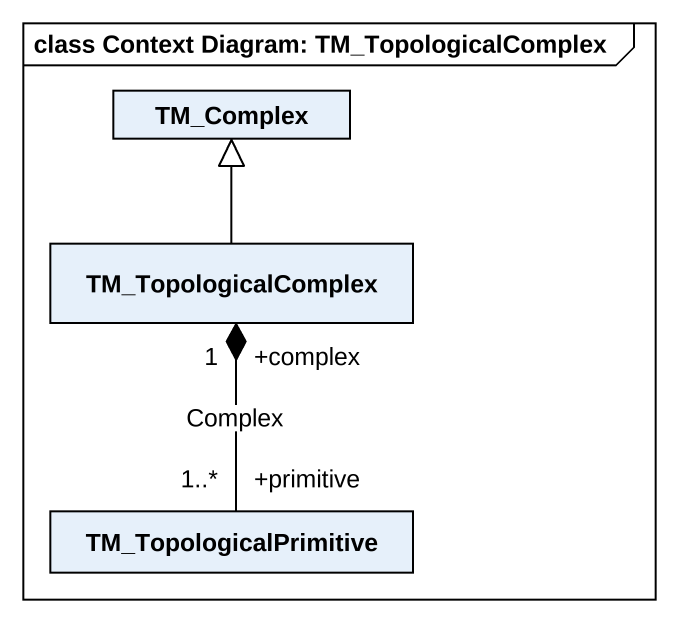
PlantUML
@startuml
mainframe class Context Diagram: TM_TopologicalComplex
hide circle
hide empty members
class TM_Complex
class TM_TopologicalComplex
class TM_TopologicalPrimitive
TM_TopologicalComplex -up-|> TM_Complex
TM_TopologicalPrimitive "+primitive\n1..*" -up-* "+complex\n1" TM_TopologicalComplex : Complex
@enduml
